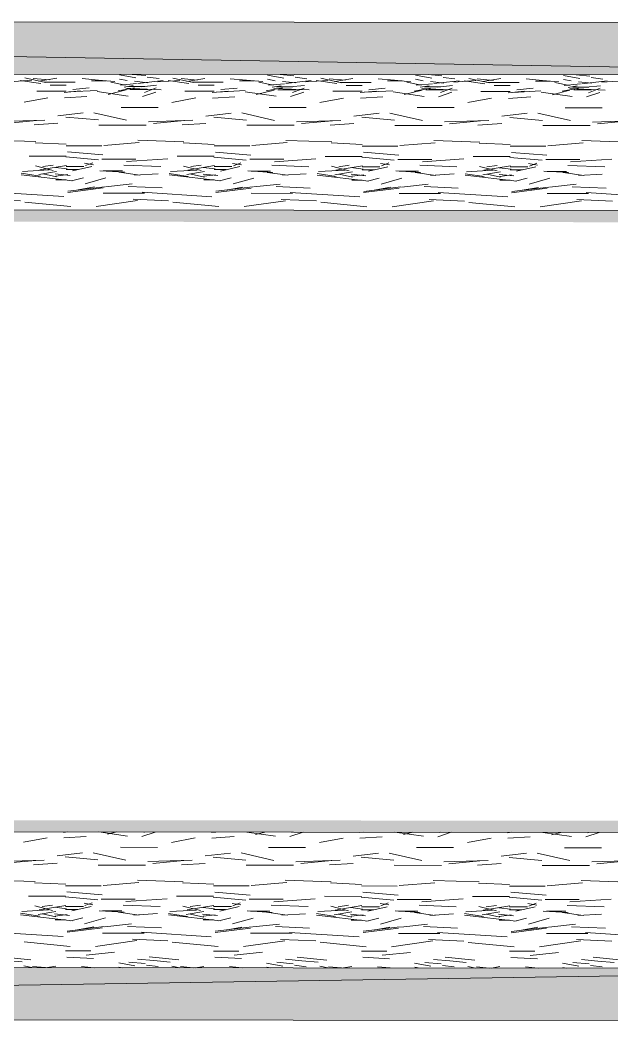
# Model space of a CAD drawing. Header units: inches. Extents: x -957 to 3394, y -3 to 3008.
# Drawn here: x 675.12 to 679.12, y 2180.99 to 2187.74 of the extents above; entities that cross this region are included whole.
import ezdxf

# ---------------------------------------------------------------- set-up
doc = ezdxf.new("R2010")
doc.units = ezdxf.units.IN
doc.header["$MEASUREMENT"] = 0
doc.layers.add('PDF_0', color=7, linetype='Continuous')

msp = doc.modelspace()

# ---------------------------------------------------------------- linework, layer by layer
at = {"layer": 'PDF_0', "lineweight": 0}
for points in [[(682.3768, 2187.7236), (660.7451, 2187.7421), (682.3765, 2187.3697)], [(660.744, 2186.3936), (660.7448, 2187.3882), (682.3768, 2187.3697), (682.3717, 2181.3394), (660.7397, 2181.3579), (660.7405, 2182.3525)], [(675.1519, 2187.351), (675.2917, 2187.3208)], [(675.2479, 2187.3289), (675.3678, 2187.3488)], [(675.7912, 2187.3712), (675.9011, 2187.3511)], [(675.9692, 2187.3668), (675.8765, 2187.3752)], [(676.0584, 2187.3465), (675.9785, 2187.3564)], [(676.1509, 2187.3501), (676.2907, 2187.32)], [(676.2469, 2187.3281), (676.3668, 2187.348)], [(676.7903, 2187.3703), (676.9001, 2187.3502)], [(676.9682, 2187.3659), (676.8755, 2187.3744)], [(677.0574, 2187.3456), (676.9775, 2187.3555)], [(677.1499, 2187.3493), (677.2897, 2187.3191)], [(677.7892, 2187.3695), (677.8991, 2187.3494)], [(677.9672, 2187.3651), (677.8745, 2187.3735)], [(678.0564, 2187.3448), (677.9765, 2187.3547)], [(678.1489, 2187.3484), (678.2887, 2187.3183)], [(678.7882, 2187.3686), (678.8981, 2187.3485)], [(678.9662, 2187.3642), (678.8735, 2187.3727)], [(679.0554, 2187.3439), (678.9755, 2187.3538)], [(675.0511, 2187.326), (675.2009, 2187.3357)], [(675.1207, 2187.3347), (675.2606, 2187.3145)], [(675.2099, 2187.3473), (675.3198, 2187.3374)], [(675.2828, 2187.3229), (675.4327, 2187.3228), (675.4927, 2187.3228)], [(675.3228, 2187.3029), (675.4327, 2187.3028)], [(675.4778, 2187.2737), (675.5877, 2187.2837)], [(675.5397, 2187.3471), (675.6495, 2187.3372), (675.7594, 2187.327)], [(675.6025, 2187.3327), (675.7024, 2187.3326)], [(675.7328, 2187.3234), (675.8326, 2187.3035)], [(675.7831, 2187.2644), (675.893, 2187.2843)], [(675.8427, 2187.3334), (675.7928, 2187.3435)], [(675.7975, 2187.3034), (675.9074, 2187.3133)], [(675.824, 2187.2896), (675.884, 2187.2996)], [(675.8338, 2187.2815), (676.0735, 2187.2713)], [(675.8523, 2187.2924), (675.9621, 2187.2923)], [(675.8925, 2187.3285), (675.9824, 2187.3184)], [(675.9158, 2187.3143), (676.0856, 2187.3343)], [(676.0412, 2187.3016), (675.9412, 2187.2916)], [(675.9602, 2187.2538), (676.0401, 2187.2838)], [(676.0501, 2187.3252), (676.2, 2187.3348)], [(676.1197, 2187.3339), (676.2596, 2187.3137)], [(676.2089, 2187.3465), (676.3188, 2187.3366)], [(676.2818, 2187.3221), (676.4317, 2187.322), (676.4916, 2187.3219)], [(676.3218, 2187.302), (676.4317, 2187.302)], [(676.4768, 2187.2729), (676.5867, 2187.2828)], [(676.5386, 2187.3462), (676.6485, 2187.3363), (676.7584, 2187.3262)], [(676.6015, 2187.3319), (676.7014, 2187.3318)], [(676.7318, 2187.3226), (676.8316, 2187.3026)], [(676.7821, 2187.2635), (676.892, 2187.2835)], [(676.8417, 2187.3325), (676.7918, 2187.3426)], [(676.7965, 2187.3025), (676.9064, 2187.3125)], [(676.823, 2187.2887), (676.883, 2187.2987)], [(676.8328, 2187.2806), (677.0725, 2187.2704)], [(676.8512, 2187.2916), (676.9611, 2187.2915)], [(676.8914, 2187.3277), (676.9814, 2187.3175)], [(676.9147, 2187.3135), (677.0846, 2187.3334)], [(677.0402, 2187.3007), (676.9402, 2187.2907)], [(676.9592, 2187.253), (677.0391, 2187.283)], [(677.0491, 2187.3243), (677.199, 2187.334)], [(677.1187, 2187.333), (677.2585, 2187.3128)], [(677.2079, 2187.3456), (677.3178, 2187.3357)], [(677.2459, 2187.3272), (677.3658, 2187.3471)], [(677.2808, 2187.3212), (677.4307, 2187.3211), (677.4906, 2187.3211)], [(677.3208, 2187.3012), (677.4307, 2187.3011)], [(677.4758, 2187.272), (677.5857, 2187.282)], [(677.5376, 2187.3454), (677.6474, 2187.3354), (677.7575, 2187.3253)], [(677.6005, 2187.331), (677.7004, 2187.3309)], [(677.7308, 2187.3217), (677.8306, 2187.3018)], [(677.7811, 2187.2627), (677.891, 2187.2826)], [(677.8407, 2187.3317), (677.7908, 2187.3418)], [(677.7954, 2187.3017), (677.9053, 2187.3116)], [(677.822, 2187.2879), (677.882, 2187.2979)], [(677.8502, 2187.2907), (677.9601, 2187.2906)], [(677.8904, 2187.3268), (677.9803, 2187.3167)], [(677.9137, 2187.3126), (678.0836, 2187.3326)], [(678.0391, 2187.2998), (677.9392, 2187.2899)], [(677.9582, 2187.2521), (678.0381, 2187.2821)], [(678.0481, 2187.3234), (678.198, 2187.3331)], [(678.1177, 2187.3322), (678.2575, 2187.312)], [(678.2069, 2187.3448), (678.3168, 2187.3349)], [(678.2449, 2187.3264), (678.3648, 2187.3463)], [(678.2798, 2187.3204), (678.4297, 2187.3203), (678.4896, 2187.3202)], [(678.3198, 2187.3003), (678.4296, 2187.3002)], [(678.4748, 2187.2712), (678.5847, 2187.2811)], [(678.5366, 2187.3445), (678.6464, 2187.3346), (678.7565, 2187.3245)], [(678.5994, 2187.3302), (678.6994, 2187.3301)], [(678.7298, 2187.3209), (678.8296, 2187.3009)], [(678.7801, 2187.2618), (678.89, 2187.2817)], [(678.8397, 2187.3308), (678.7897, 2187.3409)], [(678.7944, 2187.3008), (678.9043, 2187.3108)], [(678.821, 2187.287), (678.881, 2187.297)], [(678.8492, 2187.2898), (678.959, 2187.2898)], [(678.8894, 2187.3259), (678.9793, 2187.3158)], [(678.9127, 2187.3118), (679.0826, 2187.3317)], [(679.0381, 2187.299), (678.9381, 2187.289)], [(678.9572, 2187.2513), (679.0371, 2187.2813)], [(679.047, 2187.3226), (679.1969, 2187.3323)], [(675.1471, 2187.1869), (675.307, 2187.2166)], [(675.2328, 2187.263), (675.4326, 2187.2629)], [(675.4178, 2187.2538), (675.5277, 2187.2637)], [(675.4206, 2187.2158), (675.5705, 2187.2255)], [(675.4502, 2187.2566), (675.6399, 2187.2665)], [(675.64, 2187.2586), (675.8499, 2187.2285)], [(675.8357, 2187.2702), (675.7158, 2187.2405)], [(675.8621, 2187.2725), (675.9821, 2187.2724)], [(675.9468, 2187.2261), (676.0367, 2187.2561)], [(676.1461, 2187.186), (676.3059, 2187.2158)], [(676.2318, 2187.2622), (676.4316, 2187.262)], [(676.4168, 2187.2529), (676.5267, 2187.2628)], [(676.4196, 2187.215), (676.5695, 2187.2246)], [(676.4491, 2187.2558), (676.6389, 2187.2656)], [(676.639, 2187.2577), (676.8488, 2187.2276)], [(676.8347, 2187.2694), (676.7148, 2187.2396)], [(676.8611, 2187.2717), (676.9811, 2187.2716)], [(676.9458, 2187.2253), (677.0357, 2187.2553)], [(677.1451, 2187.1852), (677.3049, 2187.2149)], [(677.2308, 2187.2613), (677.4306, 2187.2612)], [(677.4158, 2187.2521), (677.5257, 2187.2619)], [(677.4186, 2187.2141), (677.5685, 2187.2238)], [(677.4481, 2187.2549), (677.6379, 2187.2648)], [(677.638, 2187.2569), (677.8478, 2187.2268)], [(677.8337, 2187.2685), (677.7138, 2187.2388)], [(677.8318, 2187.2798), (678.0715, 2187.2695)], [(677.8601, 2187.2708), (677.98, 2187.2707)], [(677.9447, 2187.2244), (678.0347, 2187.2544)], [(678.1441, 2187.1843), (678.3039, 2187.2141)], [(678.2298, 2187.2605), (678.4296, 2187.2603)], [(678.4148, 2187.2512), (678.5247, 2187.2611)], [(678.4176, 2187.2132), (678.5675, 2187.2229)], [(678.4471, 2187.254), (678.6369, 2187.2639)], [(678.637, 2187.256), (678.8468, 2187.2259)], [(678.8327, 2187.2676), (678.7128, 2187.2379)], [(678.8307, 2187.2789), (679.0704, 2187.2687)], [(678.8591, 2187.27), (678.979, 2187.2699)], [(678.9437, 2187.2236), (679.0337, 2187.2535)], [(675.8021, 2187.1527), (676.0518, 2187.1524)], [(676.8011, 2187.1518), (677.0508, 2187.1516)], [(677.8001, 2187.151), (678.0498, 2187.1507)], [(678.7991, 2187.1501), (679.0489, 2187.1499)], [(675.3762, 2187.095), (675.546, 2187.115)], [(675.4293, 2187.0875), (675.6491, 2187.0675)], [(675.6192, 2187.1156), (675.8389, 2187.0655)], [(676.3752, 2187.0942), (676.545, 2187.1141)], [(676.4283, 2187.0867), (676.6481, 2187.0666)], [(676.6182, 2187.1147), (676.8379, 2187.0646)], [(677.3742, 2187.0933), (677.544, 2187.1133)], [(677.4273, 2187.0858), (677.6471, 2187.0658)], [(677.6172, 2187.1139), (677.8371, 2187.0638)], [(678.3732, 2187.0925), (678.543, 2187.1124)], [(678.4263, 2187.085), (678.6461, 2187.0649)], [(678.6162, 2187.113), (678.836, 2187.0629)], [(674.9883, 2187.0569), (675.2881, 2187.0667)], [(675.0223, 2187.0445), (675.2322, 2187.0644)], [(675.2147, 2187.0352), (675.3745, 2187.0451)], [(675.6522, 2187.0329), (675.9718, 2187.0326)], [(675.9873, 2187.056), (676.2871, 2187.0658)], [(676.0213, 2187.0437), (676.2312, 2187.0635)], [(676.2137, 2187.0344), (676.3735, 2187.0443)], [(676.6512, 2187.032), (676.9708, 2187.0317)], [(676.9863, 2187.0552), (677.286, 2187.065)], [(677.0203, 2187.0428), (677.2302, 2187.0627)], [(677.2127, 2187.0335), (677.3725, 2187.0434)], [(677.6502, 2187.0312), (677.9698, 2187.0309)], [(677.9853, 2187.0543), (678.285, 2187.0641)], [(678.0193, 2187.042), (678.2292, 2187.0618)], [(678.2117, 2187.0327), (678.3715, 2187.0426)], [(678.6492, 2187.0303), (678.9688, 2187.03)], [(678.9843, 2187.0535), (679.2839, 2187.0633)], [(679.0183, 2187.0411), (679.2282, 2187.061)], [(674.9174, 2186.9315), (675.2271, 2186.9212)], [(675.2228, 2186.9139), (675.4327, 2186.9039)], [(675.4323, 2186.8933), (675.672, 2186.8931)], [(675.6857, 2186.896), (675.9255, 2186.9156)], [(675.9164, 2186.9307), (676.226, 2186.9204)], [(676.2218, 2186.913), (676.4317, 2186.903)], [(676.4313, 2186.8925), (676.671, 2186.8923)], [(676.6847, 2186.8951), (676.9244, 2186.9148)], [(676.9154, 2186.9298), (677.225, 2186.9195)], [(677.2208, 2186.9122), (677.4307, 2186.9022)], [(677.4303, 2186.8916), (677.67, 2186.8914)], [(677.6837, 2186.8943), (677.9234, 2186.9139)], [(677.9143, 2186.929), (678.224, 2186.9187)], [(678.2198, 2186.9113), (678.4296, 2186.9013)], [(678.4293, 2186.8908), (678.669, 2186.8906)], [(678.6827, 2186.8934), (678.9224, 2186.9131)], [(678.9133, 2186.9281), (679.223, 2186.9178)], [(675.1825, 2186.8235), (675.4323, 2186.8233)], [(675.6489, 2186.7976), (675.4291, 2186.8178)], [(675.4399, 2186.8514), (675.6796, 2186.8313)], [(676.1815, 2186.8227), (676.4313, 2186.8225)], [(676.6478, 2186.7967), (676.4281, 2186.8169)], [(676.4388, 2186.8505), (676.6786, 2186.8305)], [(677.1805, 2186.8218), (677.4302, 2186.8216)], [(677.6468, 2186.7958), (677.4271, 2186.816)], [(677.4378, 2186.8497), (677.6776, 2186.8296)], [(678.1795, 2186.821), (678.4292, 2186.8208)], [(678.6458, 2186.795), (678.4261, 2186.8152)], [(678.4368, 2186.8488), (678.6766, 2186.8288)], [(675.225, 2186.7568), (675.3448, 2186.7266)], [(675.2541, 2186.7306), (675.434, 2186.7605)], [(675.2742, 2186.7533), (675.344, 2186.7633)], [(675.3586, 2186.7475), (675.4385, 2186.7376)], [(675.4322, 2186.7534), (675.552, 2186.7533)], [(675.6043, 2186.7532), (675.4745, 2186.7234)], [(675.5565, 2186.7751), (675.6164, 2186.7652)], [(675.6112, 2186.7788), (675.5613, 2186.759)], [(675.6719, 2186.8031), (675.9018, 2186.8029)], [(675.8216, 2186.7633), (676.0713, 2186.753)], [(675.8382, 2186.7863), (676.1179, 2186.806)], [(676.224, 2186.7559), (676.3438, 2186.7257)], [(676.2531, 2186.7297), (676.433, 2186.7596)], [(676.2731, 2186.7525), (676.343, 2186.7624)], [(676.3576, 2186.7467), (676.4375, 2186.7368)], [(676.4312, 2186.7525), (676.551, 2186.7524)], [(676.6035, 2186.7524), (676.4735, 2186.7226)], [(676.5555, 2186.7742), (676.6154, 2186.7643)], [(676.6102, 2186.778), (676.5603, 2186.7581)], [(676.6709, 2186.8023), (676.9007, 2186.8021)], [(676.8206, 2186.7624), (677.0703, 2186.7521)], [(676.8372, 2186.7855), (677.1169, 2186.8051)], [(677.223, 2186.7551), (677.3428, 2186.7249)], [(677.252, 2186.7289), (677.4319, 2186.7588)], [(677.2721, 2186.7516), (677.342, 2186.7616)], [(677.3566, 2186.7458), (677.4365, 2186.7359)], [(677.4302, 2186.7517), (677.55, 2186.7516)], [(677.6024, 2186.7515), (677.4725, 2186.7217)], [(677.5545, 2186.7734), (677.6144, 2186.7635)], [(677.6092, 2186.7771), (677.5593, 2186.7573)], [(677.6699, 2186.8014), (677.8997, 2186.8012)], [(677.8196, 2186.7615), (678.0693, 2186.7513)], [(677.8362, 2186.7846), (678.1159, 2186.8042)], [(678.222, 2186.7542), (678.3418, 2186.724)], [(678.251, 2186.728), (678.4309, 2186.7579)], [(678.2711, 2186.7507), (678.341, 2186.7607)], [(678.3556, 2186.745), (678.4355, 2186.7351)], [(678.4292, 2186.7508), (678.549, 2186.7507)], [(678.6014, 2186.7507), (678.4714, 2186.7209)], [(678.5534, 2186.7725), (678.6134, 2186.7626)], [(678.6082, 2186.7763), (678.5583, 2186.7564)], [(678.6689, 2186.8005), (678.8987, 2186.8003)], [(678.8186, 2186.7607), (679.0683, 2186.7504)], [(678.8352, 2186.7838), (679.1149, 2186.8034)], [(675.127, 2186.7075), (675.2569, 2186.6875)], [(675.1276, 2186.6969), (675.4771, 2186.6567)], [(675.1362, 2186.7203), (675.316, 2186.7302)], [(675.2474, 2186.6995), (675.3673, 2186.7194)], [(675.2762, 2186.7032), (675.366, 2186.6831)], [(675.3578, 2186.703), (675.4577, 2186.6928)], [(675.362, 2186.6888), (675.442, 2186.6988)], [(675.4322, 2186.7333), (675.5121, 2186.7332)], [(675.5476, 2186.6767), (675.4676, 2186.6567)], [(675.5605, 2186.6364), (675.7004, 2186.6762)], [(675.6585, 2186.7247), (675.8283, 2186.7146)], [(675.6819, 2186.7233), (675.8117, 2186.7232)], [(675.7895, 2186.7148), (675.9294, 2186.6946)], [(675.8937, 2186.695), (676.0535, 2186.7048)], [(676.126, 2186.7066), (676.2559, 2186.6866)], [(676.1265, 2186.6961), (676.4761, 2186.6558)], [(676.1352, 2186.7194), (676.315, 2186.7293)], [(676.2463, 2186.6986), (676.3663, 2186.7186)], [(676.2752, 2186.7024), (676.3651, 2186.6822)], [(676.3567, 2186.7021), (676.4566, 2186.692)], [(676.361, 2186.6879), (676.441, 2186.6979)], [(676.4312, 2186.7325), (676.5111, 2186.7324)], [(676.5465, 2186.6758), (676.4666, 2186.6558)], [(676.5594, 2186.6355), (676.6993, 2186.6753)], [(676.6575, 2186.7238), (676.8273, 2186.7137)], [(676.6809, 2186.7224), (676.8107, 2186.7223)], [(676.7885, 2186.7139), (676.9284, 2186.6938)], [(676.8927, 2186.6942), (677.0525, 2186.704)], [(677.125, 2186.7058), (677.2549, 2186.6858)], [(677.1255, 2186.6952), (677.4751, 2186.655)], [(677.1342, 2186.7186), (677.314, 2186.7285)], [(677.2453, 2186.6977), (677.3653, 2186.7177)], [(677.2741, 2186.7015), (677.3641, 2186.6814)], [(677.3557, 2186.7012), (677.4556, 2186.6911)], [(677.36, 2186.6871), (677.44, 2186.6971)], [(677.4302, 2186.7316), (677.5101, 2186.7315)], [(677.5455, 2186.675), (677.4656, 2186.655)], [(677.5584, 2186.6347), (677.6983, 2186.6745)], [(677.6565, 2186.723), (677.8263, 2186.7129)], [(677.6799, 2186.7216), (677.8097, 2186.7215)], [(677.7875, 2186.713), (677.9274, 2186.6929)], [(677.8917, 2186.6933), (678.0515, 2186.7031)], [(678.124, 2186.7049), (678.2538, 2186.6849)], [(678.1245, 2186.6944), (678.4741, 2186.6541)], [(678.1331, 2186.7177), (678.313, 2186.7276)], [(678.2443, 2186.6969), (678.3643, 2186.7169)], [(678.2731, 2186.7007), (678.3631, 2186.6805)], [(678.3547, 2186.7004), (678.4546, 2186.6903)], [(678.359, 2186.6862), (678.4389, 2186.6962)], [(678.4292, 2186.7307), (678.5091, 2186.7307)], [(678.5445, 2186.6741), (678.4646, 2186.6541)], [(678.5576, 2186.6338), (678.6973, 2186.6736)], [(678.6555, 2186.7221), (678.8253, 2186.712)], [(678.6789, 2186.7207), (678.8087, 2186.7206)], [(678.7865, 2186.7122), (678.9263, 2186.6921)], [(678.8906, 2186.6925), (679.0505, 2186.7023)], [(675.3621, 2186.6636), (675.4321, 2186.6635)], [(675.4419, 2186.5788), (675.6816, 2186.6086)], [(675.4426, 2186.5873), (675.6924, 2186.6171)], [(675.5128, 2186.5953), (675.6227, 2186.6152)], [(675.6981, 2186.616), (675.8779, 2186.6357)], [(675.8506, 2186.619), (676.0804, 2186.6087)], [(676.3611, 2186.6627), (676.4311, 2186.6627)], [(676.4409, 2186.578), (676.6806, 2186.6077)], [(676.4416, 2186.5864), (676.6914, 2186.6163)], [(676.5118, 2186.5944), (676.6217, 2186.6143)], [(676.6971, 2186.6152), (676.8769, 2186.6349)], [(676.8496, 2186.6181), (677.0794, 2186.6079)], [(677.3601, 2186.6619), (677.4301, 2186.6618)], [(677.4399, 2186.5771), (677.6796, 2186.6068)], [(677.4406, 2186.5856), (677.6904, 2186.6154)], [(677.5108, 2186.5936), (677.6207, 2186.6135)], [(677.6961, 2186.6143), (677.8758, 2186.634)], [(677.8486, 2186.6173), (678.0784, 2186.607)], [(678.3591, 2186.661), (678.4291, 2186.661)], [(678.4388, 2186.5763), (678.6786, 2186.606)], [(678.4396, 2186.5847), (678.6894, 2186.6146)], [(678.5098, 2186.5927), (678.6197, 2186.6126)], [(678.6951, 2186.6135), (678.8748, 2186.6332)], [(678.8476, 2186.6164), (679.0774, 2186.6062)], [(674.9461, 2186.5804), (675.4156, 2186.5501)], [(675.6818, 2186.5733), (675.9615, 2186.5731)], [(675.9451, 2186.5795), (676.4146, 2186.5492)], [(676.6808, 2186.5724), (676.9605, 2186.5722)], [(676.9441, 2186.5787), (677.4136, 2186.5484)], [(677.6798, 2186.5716), (677.9595, 2186.5713)], [(677.9431, 2186.5778), (678.4127, 2186.5475)], [(678.6788, 2186.5707), (678.9584, 2186.5705)], [(678.9421, 2186.577), (679.4116, 2186.5466)], [(682.3761, 2186.4537), (660.744, 2186.4722)], [(674.8841, 2186.533), (675.1238, 2186.5227)], [(675.1528, 2186.5136), (675.4624, 2186.4832)], [(675.6341, 2186.4835), (675.9138, 2186.5232)], [(675.8831, 2186.5321), (676.1228, 2186.5219)], [(676.1518, 2186.5128), (676.4614, 2186.4824)], [(676.6331, 2186.4826), (676.9128, 2186.5223)], [(676.882, 2186.5313), (677.1219, 2186.521)], [(677.1508, 2186.5119), (677.4604, 2186.4815)], [(677.6321, 2186.4818), (677.9118, 2186.5215)], [(677.881, 2186.5304), (678.1209, 2186.5202)], [(678.1498, 2186.5111), (678.4594, 2186.4807)], [(678.631, 2186.4809), (678.9108, 2186.5206)], [(678.88, 2186.5296), (679.1199, 2186.5193)], [(682.3725, 2182.2556), (660.7405, 2182.2741)], [(675.1429, 2182.1918), (675.3027, 2182.2217)], [(675.4135, 2182.2588), (675.4421, 2182.2615)], [(675.4163, 2182.2209), (675.5662, 2182.2306)], [(675.653, 2182.2613), (675.8456, 2182.2336)], [(675.7743, 2182.2612), (675.7115, 2182.2455)], [(675.9425, 2182.2312), (676.0318, 2182.261)], [(675.9559, 2182.2589), (675.9612, 2182.2611)], [(676.1418, 2182.1909), (676.3017, 2182.2208)], [(676.4125, 2182.258), (676.4411, 2182.2607)], [(676.4154, 2182.2201), (676.5652, 2182.2298)], [(676.652, 2182.2605), (676.8446, 2182.2328)], [(676.7733, 2182.2604), (676.7105, 2182.2447)], [(676.9415, 2182.2303), (677.0308, 2182.2602)], [(676.9549, 2182.258), (676.9602, 2182.2602)], [(677.1408, 2182.1901), (677.3007, 2182.22)], [(677.4115, 2182.2571), (677.4401, 2182.2598)], [(677.4144, 2182.2192), (677.5642, 2182.2289)], [(677.6509, 2182.2596), (677.8436, 2182.2319)], [(677.7723, 2182.2595), (677.7095, 2182.2438)], [(677.9405, 2182.2295), (678.0298, 2182.2593)], [(677.9539, 2182.2572), (677.9592, 2182.2594)], [(678.1398, 2182.1892), (678.2997, 2182.2191)], [(678.4105, 2182.2563), (678.4391, 2182.259)], [(678.4133, 2182.2184), (678.5632, 2182.2281)], [(678.6499, 2182.2588), (678.8426, 2182.231)], [(678.7713, 2182.2587), (678.7085, 2182.243)], [(678.9395, 2182.2286), (679.0288, 2182.2584)], [(678.9529, 2182.2563), (678.9582, 2182.2585)], [(675.7978, 2182.1578), (676.0475, 2182.1576)], [(676.7968, 2182.1569), (677.0465, 2182.1567)], [(677.7958, 2182.1561), (678.0455, 2182.1559)], [(678.7948, 2182.1552), (679.0446, 2182.155)], [(675.3719, 2182.1002), (675.5418, 2182.12)], [(675.4251, 2182.0926), (675.6448, 2182.0724)], [(675.6149, 2182.1207), (675.8347, 2182.0706)], [(676.3709, 2182.0993), (676.5408, 2182.1192)], [(676.4241, 2182.0917), (676.6438, 2182.0715)], [(676.6139, 2182.1198), (676.8337, 2182.0697)], [(677.3699, 2182.0985), (677.5398, 2182.1183)], [(677.423, 2182.0909), (677.6428, 2182.0707)], [(677.6129, 2182.119), (677.8327, 2182.0689)], [(678.3689, 2182.0976), (678.5388, 2182.1175)], [(678.422, 2182.09), (678.6418, 2182.0698)], [(678.6119, 2182.1181), (678.8316, 2182.068)], [(674.984, 2182.062), (675.2838, 2182.0717)], [(675.018, 2182.0496), (675.2279, 2182.0695)], [(675.2104, 2182.0403), (675.3702, 2182.0502)], [(675.6479, 2182.038), (675.9675, 2182.0377)], [(675.983, 2182.0612), (676.2828, 2182.0709)], [(676.017, 2182.0487), (676.2268, 2182.0686)], [(676.2094, 2182.0395), (676.3692, 2182.0493)], [(676.6469, 2182.0371), (676.9665, 2182.0369)], [(676.982, 2182.0603), (677.2817, 2182.07)], [(677.016, 2182.0479), (677.2258, 2182.0678)], [(677.2083, 2182.0386), (677.3682, 2182.0485)], [(677.6459, 2182.0363), (677.9655, 2182.036)], [(677.981, 2182.0594), (678.2807, 2182.0692)], [(678.015, 2182.047), (678.2248, 2182.0669)], [(678.2073, 2182.0378), (678.3672, 2182.0476)], [(678.6449, 2182.0354), (678.9645, 2182.0351)], [(678.98, 2182.0586), (679.2797, 2182.0683)], [(679.014, 2182.0462), (679.2237, 2182.0661)], [(674.9131, 2181.9366), (675.2228, 2181.9263)], [(675.2186, 2181.9189), (675.4284, 2181.9089)], [(675.428, 2181.8984), (675.6678, 2181.8982)], [(675.6815, 2181.901), (675.9212, 2181.9207)], [(675.9121, 2181.9357), (676.2217, 2181.9255)], [(676.2176, 2181.9181), (676.4274, 2181.9081)], [(676.427, 2181.8975), (676.6667, 2181.8973)], [(676.6805, 2181.9002), (676.9202, 2181.9198)], [(676.9111, 2181.9349), (677.2207, 2181.9246)], [(677.2166, 2181.9172), (677.4264, 2181.9072)], [(677.426, 2181.8967), (677.6657, 2181.8965)], [(677.6794, 2181.8993), (677.9192, 2181.919)], [(677.91, 2181.934), (678.2197, 2181.9238)], [(678.2156, 2181.9164), (678.4253, 2181.9064)], [(678.425, 2181.8958), (678.6647, 2181.8956)], [(678.6784, 2181.8985), (678.9182, 2181.9181)], [(678.909, 2181.9332), (679.2187, 2181.9229)], [(675.1782, 2181.8286), (675.428, 2181.8284)], [(675.6446, 2181.8026), (675.4248, 2181.8229)], [(675.4356, 2181.8565), (675.6753, 2181.8364)], [(675.6677, 2181.8082), (675.8975, 2181.808)], [(675.8339, 2181.7914), (676.1137, 2181.811)], [(676.1772, 2181.8277), (676.427, 2181.8275)], [(676.6436, 2181.8017), (676.4238, 2181.822)], [(676.4346, 2181.8557), (676.6743, 2181.8356)], [(676.6667, 2181.8073), (676.8965, 2181.8071)], [(676.8329, 2181.7905), (677.1127, 2181.8101)], [(677.1762, 2181.8269), (677.426, 2181.8267)], [(677.6426, 2181.8009), (677.4228, 2181.8212)], [(677.4335, 2181.8548), (677.6733, 2181.8347)], [(677.8319, 2181.7897), (678.1116, 2181.8093)], [(678.1752, 2181.826), (678.425, 2181.8258)], [(678.6416, 2181.8), (678.4218, 2181.8203)], [(678.4325, 2181.854), (678.6723, 2181.8339)], [(678.8309, 2181.7888), (679.1106, 2181.8084)], [(675.2208, 2181.7618), (675.3405, 2181.7317)], [(675.2499, 2181.7356), (675.4297, 2181.7656)], [(675.2699, 2181.7584), (675.3398, 2181.7683)], [(675.3543, 2181.7526), (675.4342, 2181.7425)], [(675.4279, 2181.7584), (675.5477, 2181.7583)], [(675.6002, 2181.7583), (675.4702, 2181.7285)], [(675.5522, 2181.7802), (675.6122, 2181.7702)], [(675.607, 2181.7839), (675.557, 2181.764)], [(675.8173, 2181.7683), (676.0671, 2181.758)], [(676.2198, 2181.761), (676.3395, 2181.7308)], [(676.2488, 2181.7348), (676.4287, 2181.7648)], [(676.2689, 2181.7575), (676.3387, 2181.7675)], [(676.3533, 2181.7517), (676.4332, 2181.7417)], [(676.4269, 2181.7576), (676.5467, 2181.7575)], [(676.5992, 2181.7574), (676.4692, 2181.7276)], [(676.5512, 2181.7793), (676.6111, 2181.7694)], [(676.606, 2181.783), (676.556, 2181.7632)], [(676.8163, 2181.7674), (677.0661, 2181.7572)], [(677.2188, 2181.7601), (677.3385, 2181.73)], [(677.2478, 2181.7339), (677.4277, 2181.7639)], [(677.2679, 2181.7566), (677.3377, 2181.7666)], [(677.3523, 2181.7509), (677.4322, 2181.7408)], [(677.4259, 2181.7567), (677.5457, 2181.7566)], [(677.5982, 2181.7566), (677.4682, 2181.7268)], [(677.5502, 2181.7785), (677.6101, 2181.7685)], [(677.6049, 2181.7822), (677.555, 2181.7623)], [(677.6657, 2181.8064), (677.8955, 2181.8062)], [(677.8153, 2181.7666), (678.0651, 2181.7563)], [(678.2177, 2181.7593), (678.3375, 2181.7291)], [(678.2468, 2181.7331), (678.4267, 2181.7631)], [(678.2669, 2181.7558), (678.3367, 2181.7658)], [(678.3513, 2181.75), (678.4312, 2181.74)], [(678.4249, 2181.7559), (678.5448, 2181.7558)], [(678.5971, 2181.7557), (678.4672, 2181.7259)], [(678.5492, 2181.7776), (678.6091, 2181.7677)], [(678.6039, 2181.7813), (678.554, 2181.7615)], [(678.6646, 2181.8056), (678.8945, 2181.8054)], [(678.8143, 2181.7657), (679.064, 2181.7555)], [(675.1227, 2181.7125), (675.2525, 2181.6925)], [(675.1232, 2181.702), (675.4728, 2181.6616)], [(675.132, 2181.7254), (675.3117, 2181.7353)], [(675.2431, 2181.7046), (675.363, 2181.7245)], [(675.2719, 2181.7083), (675.3617, 2181.6881)], [(675.3534, 2181.708), (675.4532, 2181.6979)], [(675.3577, 2181.6939), (675.4377, 2181.7037)], [(675.4279, 2181.7384), (675.5078, 2181.7383)], [(675.5433, 2181.6817), (675.4633, 2181.6618)], [(675.5563, 2181.6415), (675.6961, 2181.6812)], [(675.6542, 2181.7298), (675.824, 2181.7196)], [(675.6777, 2181.7283), (675.8075, 2181.7282)], [(675.7853, 2181.7198), (675.9251, 2181.6997)], [(675.8894, 2181.7001), (676.0492, 2181.71)], [(676.1217, 2181.7117), (676.2515, 2181.6917)], [(676.1221, 2181.7011), (676.4718, 2181.6607)], [(676.131, 2181.7246), (676.3107, 2181.7344)], [(676.2421, 2181.7037), (676.362, 2181.7236)], [(676.2709, 2181.7074), (676.3607, 2181.6873)], [(676.3524, 2181.7071), (676.4522, 2181.6971)], [(676.3567, 2181.6931), (676.4367, 2181.7028)], [(676.4269, 2181.7375), (676.5068, 2181.7374)], [(676.5422, 2181.6809), (676.4623, 2181.6609)], [(676.5553, 2181.6406), (676.6951, 2181.6804)], [(676.6532, 2181.7289), (676.823, 2181.7188)], [(676.6766, 2181.7275), (676.8065, 2181.7274)], [(676.7842, 2181.7189), (676.9241, 2181.6988)], [(676.8884, 2181.6992), (677.0482, 2181.7091)], [(677.1207, 2181.7108), (677.2505, 2181.6908)], [(677.1211, 2181.7003), (677.4707, 2181.6599)], [(677.13, 2181.7237), (677.3097, 2181.7336)], [(677.2411, 2181.7029), (677.361, 2181.7228)], [(677.2699, 2181.7066), (677.3597, 2181.6864)], [(677.3514, 2181.7063), (677.4514, 2181.6962)], [(677.3557, 2181.6922), (677.4357, 2181.702)], [(677.4259, 2181.7366), (677.5058, 2181.7366)], [(677.5412, 2181.68), (677.4613, 2181.6601)], [(677.5543, 2181.6398), (677.6941, 2181.6795)], [(677.6522, 2181.7281), (677.822, 2181.7179)], [(677.6756, 2181.7266), (677.8055, 2181.7265)], [(677.7832, 2181.7181), (677.9231, 2181.698)], [(677.8874, 2181.6984), (678.0472, 2181.7083)], [(678.1197, 2181.71), (678.2496, 2181.69)], [(678.1201, 2181.6994), (678.4697, 2181.659)], [(678.1289, 2181.7228), (678.3087, 2181.7327)], [(678.2401, 2181.702), (678.36, 2181.7219)], [(678.2689, 2181.7057), (678.3586, 2181.6856)], [(678.3504, 2181.7054), (678.4503, 2181.6954)], [(678.3547, 2181.6914), (678.4347, 2181.7011)], [(678.4249, 2181.7358), (678.5048, 2181.7357)], [(678.5402, 2181.6792), (678.4603, 2181.6592)], [(678.5533, 2181.6389), (678.6931, 2181.6787)], [(678.6512, 2181.7272), (678.821, 2181.7171)], [(678.6746, 2181.7258), (678.8044, 2181.7256)], [(678.7822, 2181.7172), (678.9221, 2181.6971)], [(678.8864, 2181.6975), (679.0462, 2181.7074)], [(675.3578, 2181.6686), (675.4279, 2181.6686)], [(675.4376, 2181.584), (675.6773, 2181.6136)], [(675.4383, 2181.5923), (675.6881, 2181.6222)], [(675.5086, 2181.6003), (675.6185, 2181.6203)], [(675.6938, 2181.6209), (675.8736, 2181.6408)], [(675.8464, 2181.624), (676.0761, 2181.6138)], [(676.3568, 2181.6678), (676.4268, 2181.6677)], [(676.4366, 2181.5831), (676.6763, 2181.6127)], [(676.4373, 2181.5915), (676.6871, 2181.6213)], [(676.5076, 2181.5995), (676.6175, 2181.6195)], [(676.6928, 2181.6201), (676.8726, 2181.64)], [(676.8454, 2181.6232), (677.0751, 2181.613)], [(677.3558, 2181.6669), (677.4258, 2181.6669)], [(677.4356, 2181.5823), (677.6753, 2181.6119)], [(677.4363, 2181.5906), (677.6861, 2181.6205)], [(677.5066, 2181.5986), (677.6165, 2181.6186)], [(677.6918, 2181.6192), (677.8716, 2181.6391)], [(677.8444, 2181.6223), (678.0741, 2181.6121)], [(678.3548, 2181.6661), (678.4248, 2181.666)], [(678.4346, 2181.5814), (678.6743, 2181.611)], [(678.4353, 2181.5898), (678.6851, 2181.6196)], [(678.5055, 2181.5978), (678.6154, 2181.6178)], [(678.6908, 2181.6184), (678.8706, 2181.6383)], [(678.8434, 2181.6214), (679.0731, 2181.6113)], [(674.942, 2181.5854), (675.4116, 2181.5551)], [(675.6775, 2181.5783), (675.9573, 2181.5781)], [(675.8788, 2181.5372), (676.1186, 2181.5269)], [(675.941, 2181.5846), (676.4105, 2181.5543)], [(676.6765, 2181.5775), (676.9562, 2181.5772)], [(676.9399, 2181.5837), (677.4095, 2181.5534)], [(677.6755, 2181.5766), (677.9552, 2181.5764)], [(677.9389, 2181.5829), (678.4085, 2181.5525)], [(678.6745, 2181.5758), (678.9542, 2181.5755)], [(678.938, 2181.582), (679.4075, 2181.5517)], [(675.1484, 2181.5187), (675.4581, 2181.4884)], [(675.6298, 2181.4886), (675.9096, 2181.5282)], [(676.1474, 2181.5178), (676.4571, 2181.4875)], [(676.6288, 2181.4877), (676.9086, 2181.5274)], [(676.8778, 2181.5363), (677.1176, 2181.5261)], [(677.1464, 2181.517), (677.4561, 2181.4867)], [(677.6278, 2181.4869), (677.9075, 2181.5265)], [(677.8768, 2181.5355), (678.1166, 2181.5252)], [(678.1454, 2181.5161), (678.4551, 2181.4858)], [(678.6268, 2181.486), (678.9065, 2181.5257)], [(678.8758, 2181.5346), (679.1156, 2181.5244)], [(674.9152, 2181.4036), (675.0251, 2181.3937), (675.135, 2181.3836)], [(674.9928, 2181.4186), (675.1925, 2181.3986)], [(675.4277, 2181.4587), (675.5975, 2181.4586)], [(675.4357, 2181.4171), (675.6155, 2181.4072)], [(675.5674, 2181.4307), (675.7573, 2181.4504)], [(675.9142, 2181.4028), (676.0241, 2181.3928), (676.134, 2181.3827)], [(675.9918, 2181.4178), (676.1916, 2181.3977)], [(676.4267, 2181.4578), (676.5965, 2181.4577)], [(676.4347, 2181.4163), (676.6145, 2181.4063)], [(676.5664, 2181.4298), (676.7563, 2181.4495)], [(676.9132, 2181.4019), (677.0231, 2181.3919), (677.133, 2181.3819)], [(676.9908, 2181.4169), (677.1906, 2181.3969)], [(677.4257, 2181.457), (677.5955, 2181.4568)], [(677.4337, 2181.4154), (677.6135, 2181.4054)], [(677.5653, 2181.4289), (677.7553, 2181.4486)], [(677.9898, 2181.416), (678.1896, 2181.396)], [(678.4246, 2181.4561), (678.5944, 2181.456)], [(678.4326, 2181.4146), (678.6125, 2181.4046)], [(678.5645, 2181.4281), (678.7543, 2181.4478)], [(678.9888, 2181.4152), (679.1886, 2181.3952)], [(682.371, 2180.9854), (660.7394, 2181.0039), (682.3713, 2181.3394)], [(675.1468, 2181.3569), (675.1998, 2181.3456)], [(675.2048, 2181.3535), (675.2922, 2181.3455)], [(675.306, 2181.3455), (675.3626, 2181.355)], [(675.5346, 2181.3532), (675.6218, 2181.3452)], [(675.7861, 2181.3773), (675.8959, 2181.3571)], [(675.8099, 2181.345), (675.7877, 2181.3495)], [(675.9641, 2181.3728), (675.8542, 2181.383)], [(676.0533, 2181.3524), (675.9734, 2181.3624)], [(676.1457, 2181.356), (676.1988, 2181.3447)], [(676.2038, 2181.3526), (676.2912, 2181.3446)], [(676.305, 2181.3446), (676.3617, 2181.3541)], [(676.5336, 2181.3523), (676.6208, 2181.3443)], [(676.7851, 2181.3765), (676.8949, 2181.3563)], [(676.8089, 2181.3442), (676.7866, 2181.3487)], [(676.9631, 2181.372), (676.8532, 2181.3821)], [(677.0523, 2181.3517), (676.9724, 2181.3616)], [(677.1447, 2181.3552), (677.1978, 2181.3439)], [(677.2028, 2181.3518), (677.2902, 2181.3438)], [(677.304, 2181.3438), (677.3607, 2181.3532)], [(677.5326, 2181.3515), (677.6199, 2181.3435)], [(677.784, 2181.3756), (677.8939, 2181.3554)], [(677.8079, 2181.3433), (677.7856, 2181.3478)], [(677.9621, 2181.3711), (677.8522, 2181.3813)], [(677.9122, 2181.4011), (678.0221, 2181.3911), (678.132, 2181.381)], [(678.0513, 2181.3508), (677.9714, 2181.3607)], [(678.1437, 2181.3543), (678.1968, 2181.343)], [(678.2018, 2181.3509), (678.2892, 2181.3429)], [(678.303, 2181.3429), (678.3597, 2181.3524)], [(678.5316, 2181.3506), (678.6189, 2181.3426)], [(678.783, 2181.3748), (678.8929, 2181.3546)], [(678.8069, 2181.3425), (678.7846, 2181.347)], [(678.9611, 2181.3703), (678.8512, 2181.3804)], [(678.9112, 2181.4002), (679.0211, 2181.3902), (679.1309, 2181.3802)], [(679.0503, 2181.35), (678.9704, 2181.3599)]]:
    msp.add_lwpolyline(points, dxfattribs=at)
at = {"layer": 'PDF_0', "lineweight": 0, "transparency": 33554559}
for points in [[(682.3768, 2187.7236), (660.7451, 2187.7421), (682.3768, 2187.3697), (660.7448, 2187.3882)], [(660.744, 2186.4719), (660.744, 2186.3931), (682.3761, 2186.4534), (682.376, 2186.3746)], [(660.7405, 2182.2742), (660.7405, 2182.353), (682.3725, 2182.2557), (682.3725, 2182.3345)], [(682.371, 2180.9854), (660.7394, 2181.0039), (682.3717, 2181.3394), (660.7397, 2181.3579)]]:
    msp.add_solid(points, dxfattribs=at)

doc.saveas('drawing.dxf')
